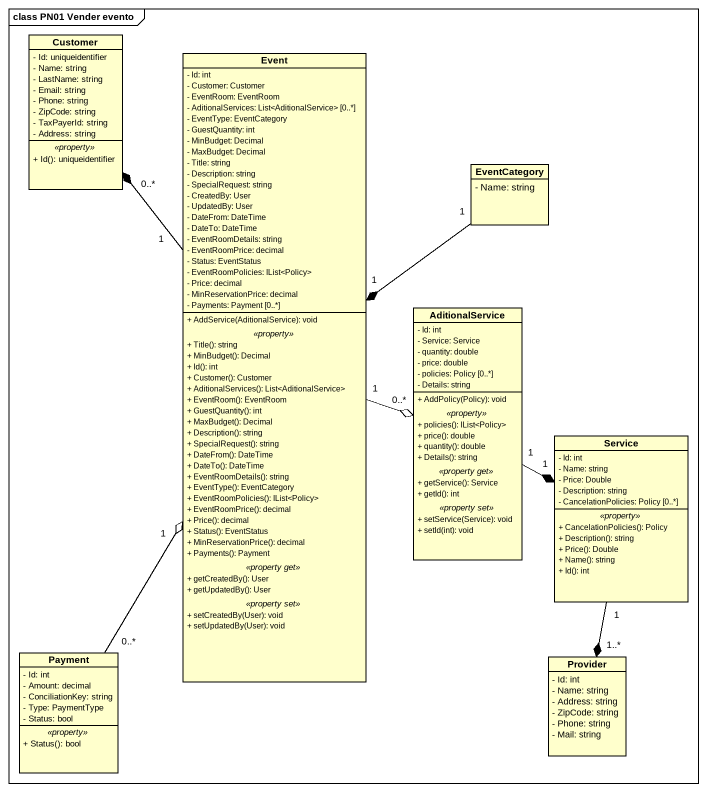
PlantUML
@startuml
mainframe class PN01 Vender evento
hide circle
hide empty members
skinparam classAttributeIconSize 0
class Customer {
  - Id: uniqueidentifier
  - Name: string
  - LastName: string
  - Email: string
  - Phone: string
  - ZipCode: string
  - TaxPayerId: string
  - Address: string
  .. <<property>> ..
  + Id(): uniqueidentifier
}
class Event {
  - Id: int
  - Customer: Customer
  - EventRoom: EventRoom
  - AditionalServices: List<AditionalService> [0..*]
  - EventType: EventCategory
  - GuestQuantity: int
  - MinBudget: Decimal
  - MaxBudget: Decimal
  - Title: string
  - Description: string
  - SpecialRequest: string
  - CreatedBy: User
  - UpdatedBy: User
  - DateFrom: DateTime
  - DateTo: DateTime
  - EventRoomDetails: string
  - EventRoomPrice: decimal
  - Status: EventStatus
  - EventRoomPolicies: IList<Policy>
  - Price: decimal
  - MinReservationPrice: decimal
  - Payments: Payment [0..*]
  --
  + AddService(AditionalService): void
  .. <<property>> ..
  + Title(): string
  + MinBudget(): Decimal
  + Id(): int
  + Customer(): Customer
  + AditionalServices(): List<AditionalService>
  + EventRoom(): EventRoom
  + GuestQuantity(): int
  + MaxBudget(): Decimal
  + Description(): string
  + SpecialRequest(): string
  + DateFrom(): DateTime
  + DateTo(): DateTime
  + EventRoomDetails(): string
  + EventType(): EventCategory
  + EventRoomPolicies(): IList<Policy>
  + EventRoomPrice(): decimal
  + Price(): decimal
  + Status(): EventStatus
  + MinReservationPrice(): decimal
  + Payments(): Payment
  .. <<property get>> ..
  + getCreatedBy(): User
  + getUpdatedBy(): User
  .. <<property set>> ..
  + setCreatedBy(User): void
  + setUpdatedBy(User): void
}
class EventCategory {
  - Name: string
}
class AditionalService {
  - Id: int
  - Service: Service
  - quantity: double
  - price: double
  - policies: Policy [0..*]
  - Details: string
  --
  + AddPolicy(Policy): void
  .. <<property>> ..
  + policies(): IList<Policy>
  + price(): double
  + quantity(): double
  + Details(): string
  .. <<property get>> ..
  + getService(): Service
  + getId(): int
  .. <<property set>> ..
  + setService(Service): void
  + setId(int): void
}
class Service {
  - Id: int
  - Name: string
  - Price: Double
  - Description: string
  - CancelationPolicies: Policy [0..*]
  .. <<property>> ..
  + CancelationPolicies(): Policy
  + Description(): string
  + Price(): Double
  + Name(): string
  + Id(): int
}
class Payment {
  - Id: int
  - Amount: decimal
  - ConciliationKey: string
  - Type: PaymentType
  - Status: bool
  .. <<property>> ..
  + Status(): bool
}
class Provider {
  - Id: int
  - Name: string
  - Address: string
  - ZipCode: string
  - Phone: string
  - Mail: string
}
Event "1" -up-* "0..*" Customer
Event "1" -right-o "0..*" AditionalService
EventCategory "1" --* "1" Event
AditionalService "1" -right-* "1" Service
Service "1" --* "1..*" Provider
Payment "0..*" -up-o "1" Event
@enduml
